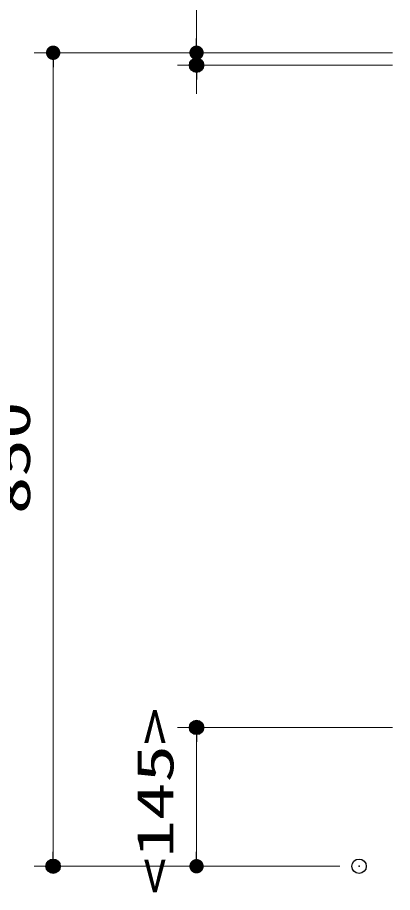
# Model space of a CAD drawing. Units: millimetres, scale not verified. Extents: x -9797 to 9797, y -4555 to 4555.
# Drawn here: x -1053 to -661, y -1888 to -974 of the extents above; entities that cross this region are included whole.
import ezdxf
from ezdxf.enums import TextEntityAlignment as Align

# ---------------------------------------------------------------- set-up
doc = ezdxf.new("R2010")
doc.units = ezdxf.units.MM
doc.header["$LTSCALE"] = 30
doc.header["$PDMODE"] = 32
doc.header["$PDSIZE"] = 15
for name, color, linetype, lineweight in [('0-0_0', 7, 'Continuous', 25), ('0-2_寸法ﾚｲﾔｰ', 30, 'Continuous', 13), ('0-3_DEFPOINTS', 7, 'Continuous', 25)]:
    doc.layers.add(name, color=color, linetype=linetype, lineweight=lineweight)
doc.styles.add('ＭＳ ゴシック', font='')
doc.styles.get('ＭＳ ゴシック').set_extended_font_data('MS Gothic')

# ---------------------------------------------------------------- blocks, each defined once
blk = doc.blocks.new('_DOT')
at = {"layer": '0-0_0', "color": 30}
blk.add_line((-15, 0), (-30, 0), dxfattribs=at)
for points in [[(0, 0), (-15, 0), (-14.88, 1.88)], [(0, 0), (-14.88, -1.88), (-15, 0)], [(0, 0), (-14.88, 1.88), (-14.53, 3.73)], [(0, 0), (-14.53, -3.73), (-14.88, -1.88)], [(0, 0), (-14.53, 3.73), (-13.95, 5.52)], [(0, 0), (-13.95, -5.52), (-14.53, -3.73)], [(0, 0), (-13.95, 5.52), (-13.14, 7.23)], [(0, 0), (-13.14, -7.23), (-13.95, -5.52)], [(0, 0), (-13.14, 7.23), (-12.14, 8.82)], [(0, 0), (-12.14, -8.82), (-13.14, -7.23)], [(0, 0), (-12.14, 8.82), (-10.93, 10.27)], [(0, 0), (-10.93, -10.27), (-12.14, -8.82)], [(0, 0), (-10.93, 10.27), (-9.56, 11.56)], [(0, 0), (-9.56, -11.56), (-10.93, -10.27)], [(0, 0), (-9.56, 11.56), (-8.04, 12.66)], [(0, 0), (-8.04, -12.66), (-9.56, -11.56)], [(0, 0), (-8.04, 12.66), (-6.39, 13.57)], [(0, 0), (-6.39, -13.57), (-8.04, -12.66)], [(0, 0), (-6.39, 13.57), (-4.64, 14.27)], [(0, 0), (-4.64, -14.27), (-6.39, -13.57)], [(0, 0), (-4.64, 14.27), (-2.81, 14.73)], [(0, 0), (-2.81, -14.73), (-4.64, -14.27)], [(0, 0), (-2.81, 14.73), (-0.94, 14.97)], [(0, 0), (-0.94, -14.97), (-2.81, -14.73)], [(0, 0), (-0.94, 14.97), (0.94, 14.97)], [(0, 0), (0.94, -14.97), (-0.94, -14.97)], [(0, 0), (0.94, 14.97), (2.81, 14.73)], [(0, 0), (2.81, 14.73), (4.64, 14.27)], [(0, 0), (4.64, 14.27), (6.39, 13.57)], [(0, 0), (6.39, 13.57), (8.04, 12.66)], [(0, 0), (8.04, 12.66), (9.56, 11.56)], [(0, 0), (9.56, 11.56), (10.93, 10.27)], [(0, 0), (10.93, 10.27), (12.14, 8.82)], [(0, 0), (12.14, 8.82), (13.14, 7.23)], [(0, 0), (13.14, 7.23), (13.95, 5.52)], [(0, 0), (13.95, 5.52), (14.53, 3.73)], [(0, 0), (14.53, 3.73), (14.88, 1.88)], [(0, 0), (14.88, 1.88), (15, 0)], [(0, 0), (2.81, -14.73), (0.94, -14.97)], [(0, 0), (4.64, -14.27), (2.81, -14.73)], [(0, 0), (6.39, -13.57), (4.64, -14.27)], [(0, 0), (8.04, -12.66), (6.39, -13.57)], [(0, 0), (9.56, -11.56), (8.04, -12.66)], [(0, 0), (10.93, -10.27), (9.56, -11.56)], [(0, 0), (12.14, -8.82), (10.93, -10.27)], [(0, 0), (13.14, -7.23), (12.14, -8.82)], [(0, 0), (13.95, -5.52), (13.14, -7.23)], [(0, 0), (14.53, -3.73), (13.95, -5.52)], [(0, 0), (14.88, -1.88), (14.53, -3.73)], [(0, 0), (15, 0), (14.88, -1.88)]]:
    blk.add_solid(points, dxfattribs=at)

msp = doc.modelspace()

# ---------------------------------------------------------------- linework, layer by layer
at = {"layer": '0-2_寸法ﾚｲﾔｰ'}
for p, q in [((-866.14, -1010.93), (-866.14, -881.88)), ((-866.14, -995.93), (-866.14, -980.93)), ((-661.14, -1010.93), (-1036.14, -1010.93)), ((-661.14, -1010.93), (-886.14, -1010.93)), ((-866.14, -1010.93), (-866.14, -1023.93)), ((-661.14, -1023.93), (-886.14, -1023.93)), ((-1016.14, -1025.93), (-1016.14, -1845.93)), ((-866.14, -1038.93), (-866.14, -1053.93)), ((-661.14, -1715.93), (-886.14, -1715.93)), ((-866.14, -1845.93), (-866.14, -1730.93)), ((-716.14, -1860.93), (-1036.14, -1860.93)), ((-716.14, -1860.93), (-886.14, -1860.93))]:
    msp.add_line(p, q, dxfattribs=at)
at = {"layer": '0-3_DEFPOINTS'}
for p in [(-866.14, -1023.93), (-866.14, -1715.93), (-1016.14, -1860.93), (-696.14, -1860.93)]:
    msp.add_point(p, dxfattribs=at)

# ---------------------------------------------------------------- block references
at = {"layer": '0-2_寸法ﾚｲﾔｰ', "xscale": 0.5, "yscale": 0.5}
for p, rotation in [((-866.14, -1010.93), 270), ((-1016.14, -1010.93), 90), ((-866.14, -1023.93), 90), ((-866.14, -1715.93), 90), ((-1016.14, -1860.93), 270), ((-866.14, -1860.93), 270)]:
    msp.add_blockref('_DOT', p, dxfattribs=dict(at, rotation=rotation))

# ---------------------------------------------------------------- texts
at = {"layer": '0-2_寸法ﾚｲﾔｰ', "style": 'ＭＳ ゴシック', "width": 1.5}
for s, p in [('850', (-1028.73, -1493.07)), ('<145>', (-878.73, -1891.28))]:
    msp.add_text(s, height=38.49, rotation=90, dxfattribs=at).set_placement(p, align=Align.BOTTOM_LEFT)

doc.saveas('drawing.dxf')
